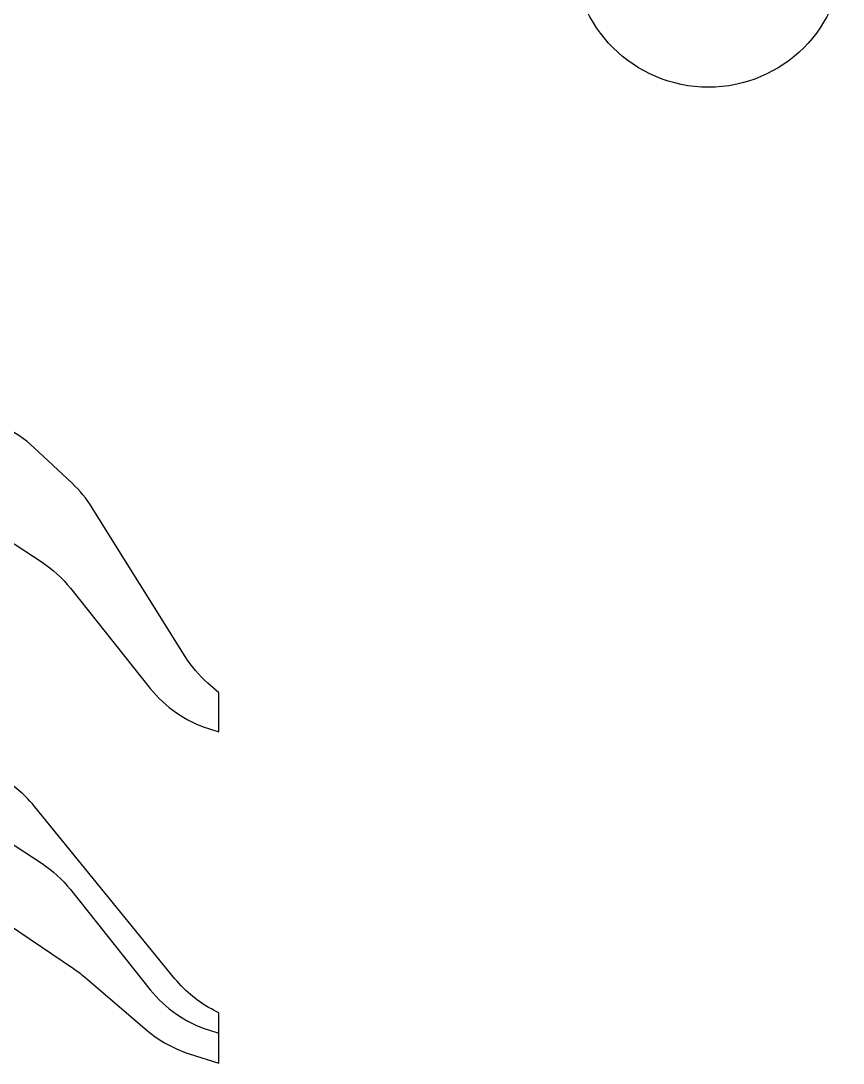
# Model space of a CAD drawing. Header units: centimetres. Extents: x 56783 to 57745, y 15612 to 15912.
# Drawn here: x 57180.61 to 57210.62, y 15797.35 to 15835.38 of the extents above; entities that cross this region are included whole.
import ezdxf

# ---------------------------------------------------------------- set-up
doc = ezdxf.new("R2010")
doc.units = ezdxf.units.CM
doc.header["$MEASUREMENT"] = 0
for name, color, linetype in [('Exterior', 7, 'Continuous'), ('Lineas', 3, 'Continuous'), ('NUMEROS', 7, 'Continuous')]:
    doc.layers.add(name, color=color, linetype=linetype)

msp = doc.modelspace()

# ---------------------------------------------------------------- linework, layer by layer
at = {"layer": 'Exterior'}
for points in [[(57187.832, 15809.439), (57187.832, 15810.862), (57187.433, 15811.214, -0.072228), (57186.607, 15812.189), (57183.215, 15817.615, 0.065392), (57182.479, 15818.508), (57181.083, 15819.811, 0.073973), (57180.005, 15820.553), (57170.696, 15825.113), (57151.856, 15832.824)], [(57151.856, 15827.355), (57160.763, 15823.202, 0.047169), (57161.551, 15822.922), (57169.043, 15821.027, -0.034969), (57169.632, 15820.834), (57179.328, 15816.876, -0.048603), (57180.091, 15816.475), (57181.383, 15815.625, -0.079223), (57182.416, 15814.681), (57185.331, 15811.024, 0.148355), (57187.456, 15809.559), (57187.832, 15809.439)], [(57187.832, 15797.354), (57187.832, 15799.193), (57187.665, 15799.278, -0.104547), (57186.234, 15800.432), (57181.122, 15806.708, 0.122793), (57179.401, 15807.997), (57169.509, 15812.161), (57151.856, 15818.834)], [(57151.856, 15812.911), (57160.453, 15809.057, 0.057104), (57161.417, 15808.751), (57167.708, 15807.52, -0.044487), (57168.466, 15807.3), (57178.479, 15803.404, -0.055707), (57179.354, 15802.946), (57182.532, 15800.801, -0.027932), (57182.928, 15800.501), (57185.221, 15798.548, 0.099543), (57186.753, 15797.697), (57187.832, 15797.354)]]:
    msp.add_lwpolyline(points, format="xyb", dxfattribs=at)
at = {"layer": 'Lineas'}
msp.add_lwpolyline([(57151.856, 15816.363), (57160.763, 15812.211, 0.047169), (57161.551, 15811.93), (57169.043, 15810.036, -0.034969), (57169.632, 15809.842), (57179.328, 15805.885, -0.048603), (57180.091, 15805.483), (57181.383, 15804.633, -0.079223), (57182.416, 15803.69), (57185.331, 15800.032, 0.148355), (57187.456, 15798.568), (57187.832, 15798.448)], format="xyb", dxfattribs=at)
at = {"layer": 'NUMEROS'}
msp.add_circle((57205.701, 15837.874), 4.919, dxfattribs=at)

doc.saveas('drawing.dxf')
